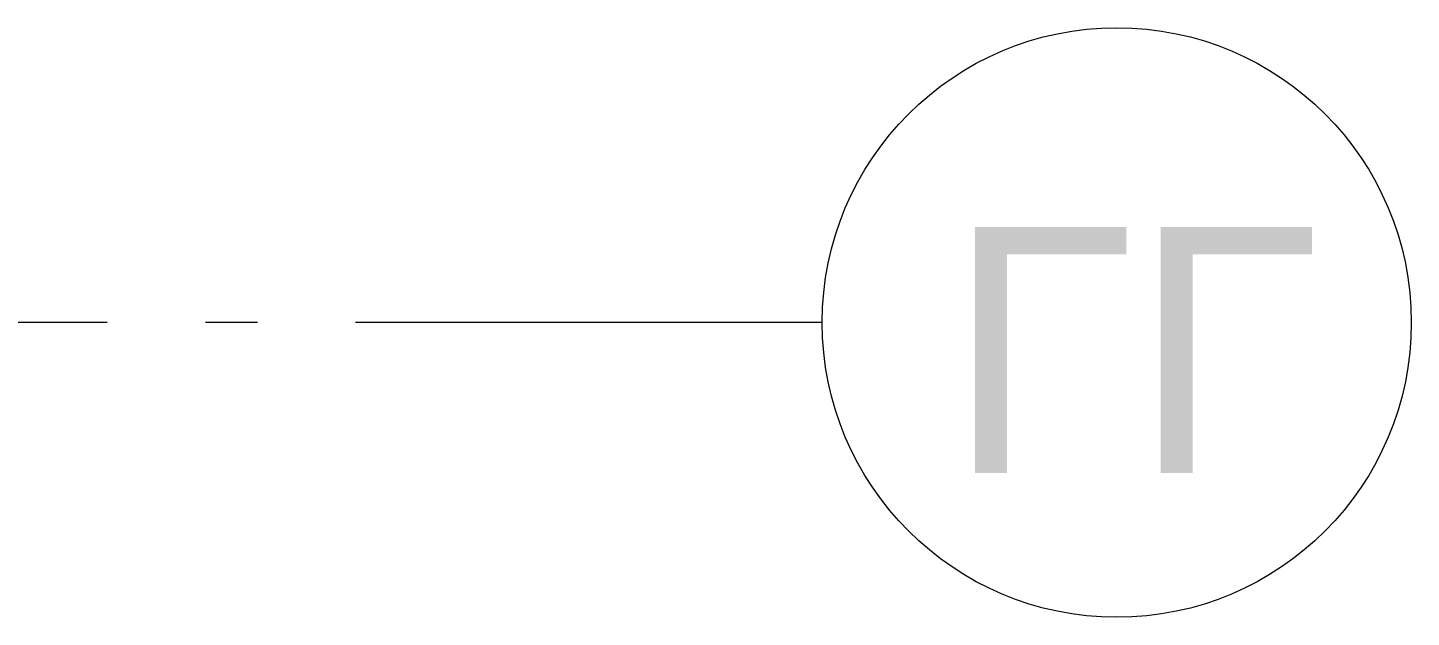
# Model space of a CAD drawing. Header units: millimetres. Extents: x -537608 to 253996, y -217170 to 186033.
# Drawn here: x -341780 to -338961, y -7351 to -6151 of the extents above; entities that cross this region are included whole.
import ezdxf

# ---------------------------------------------------------------- set-up
doc = ezdxf.new("R2010")
doc.units = ezdxf.units.MM
doc.layers.add('PDF _Геометрия', color=7, linetype='Continuous')
doc.layers.add('PDF _Текст', color=7, linetype='Continuous')
doc.styles.add('PDF ArialMT', font='arial.ttf')

msp = doc.modelspace()

# ---------------------------------------------------------------- linework, layer by layer
at = {"layer": 'PDF _Геометрия', "color": 253, "lineweight": 9, "true_color": 0xaaaaaa}
for p, q in [((-341617.5294, -6750.6576), (-342617.5251, -6750.6576)), ((-341311.6979, -6750.6576), (-341417.5286, -6750.6576)), ((-340161.3657, -6750.6576), (-341111.6971, -6750.6576))]:
    msp.add_line(p, q, dxfattribs=at)
at = {"layer": 'PDF _Геометрия', "lineweight": 20}
msp.add_circle((-339561.366, -6750.6601), 600.0019, dxfattribs=at)

# ---------------------------------------------------------------- texts
at = {"layer": 'PDF _Текст', "insert": (-339907.2052, -6806.9805), "char_height": 500, "attachment_point": 4, "style": 'PDF ArialMT'}
msp.add_mtext('ГГ', dxfattribs=at)

doc.saveas('drawing.dxf')
